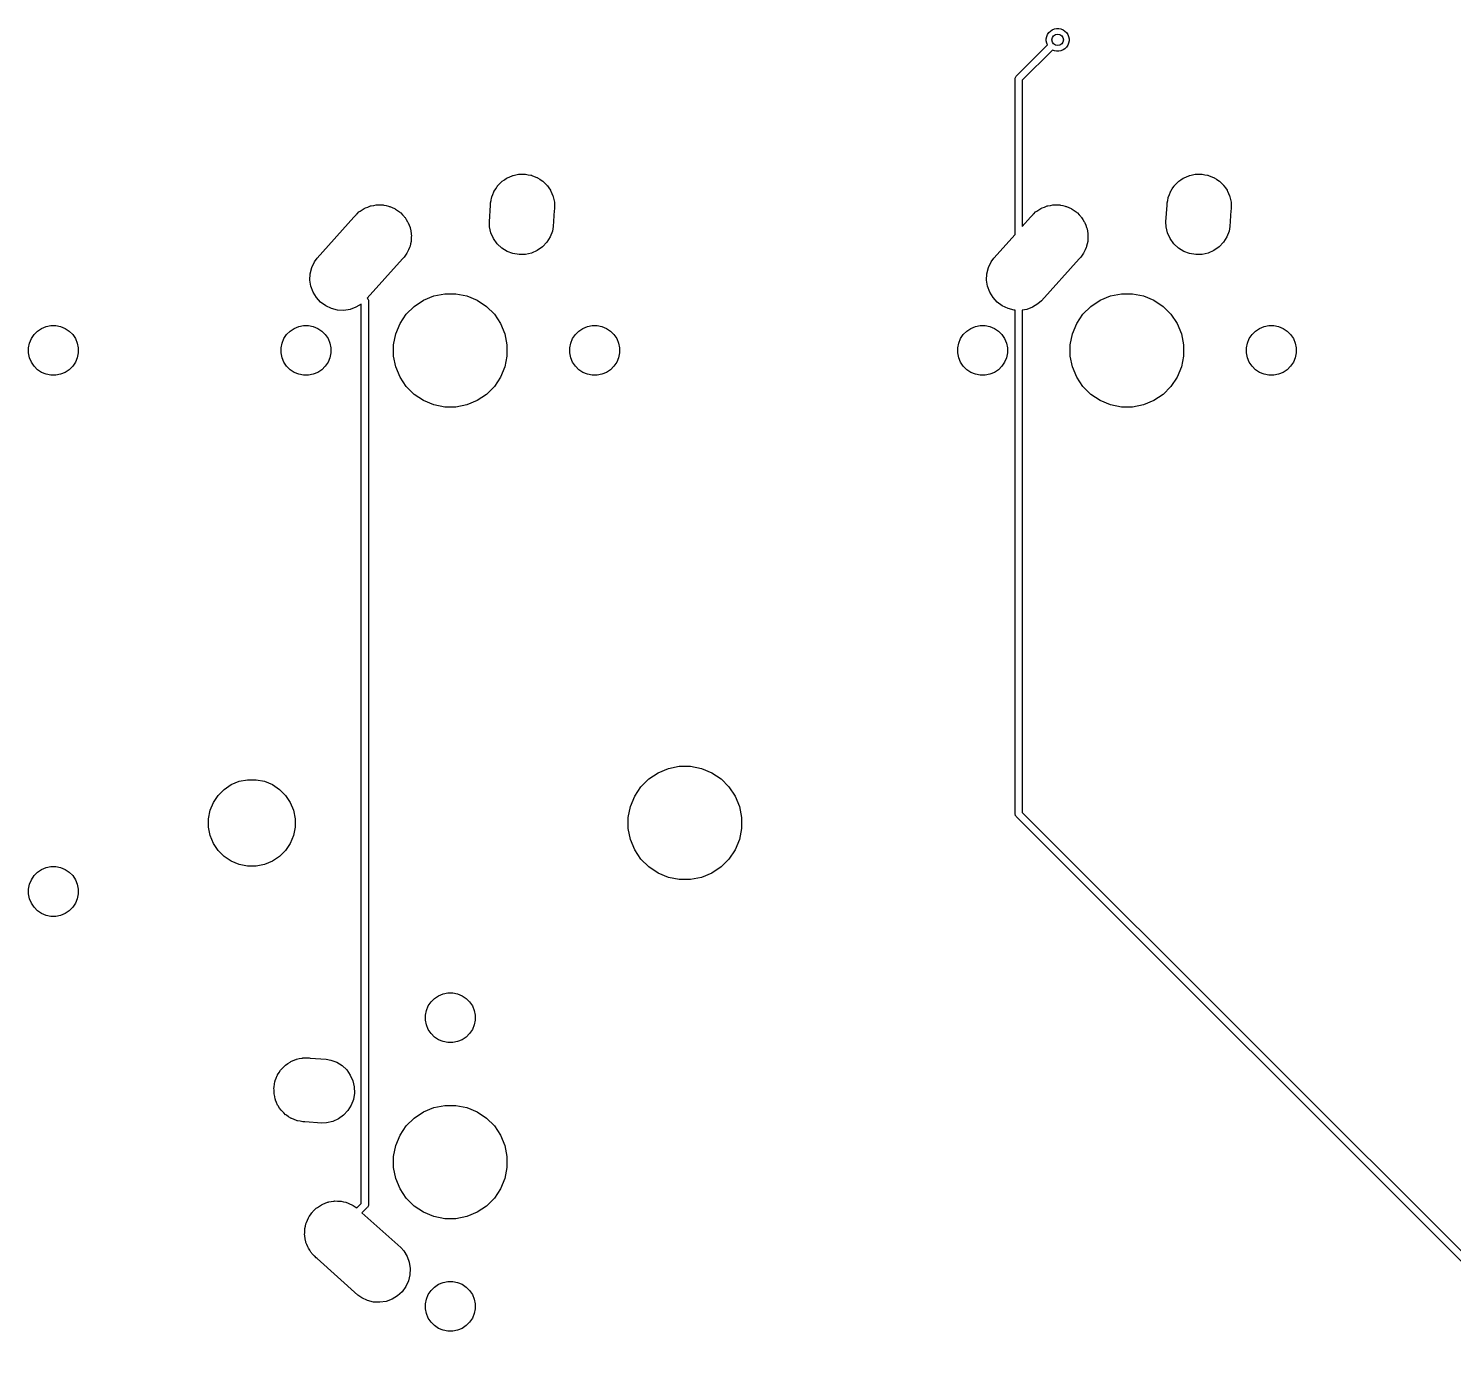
# Model space of a CAD drawing. Extents: x -662 to -203, y -195 to -58.
# Drawn here: x -614.1 to -564, y -123.6 to -76.8 of the extents above; entities that cross this region are included whole.
import ezdxf

# ---------------------------------------------------------------- set-up
doc = ezdxf.new("R2010")
doc.units = 0
doc.layers.add('BLACK', color=7, linetype='CONTINUOUS')

msp = doc.modelspace()

# ---------------------------------------------------------------- linework, layer by layer
at = {"layer": 'BLACK', "linetype": 'CONTINUOUS'}
for p, q in [((-578.301, -77.1766), (-578.285, -77.0993)), ((-578.301, -77.2554), (-578.301, -77.1766)), ((-578.285, -77.0993), (-578.255, -77.0265)), ((-578.255, -77.0265), (-578.212, -76.961)), ((-578.212, -76.961), (-578.156, -76.9053)), ((-578.156, -76.9053), (-578.09, -76.8615)), ((-578.09, -76.8615), (-578.017, -76.8314)), ((-578.017, -76.8314), (-577.94, -76.816)), ((-577.94, -76.816), (-577.861, -76.816)), ((-577.861, -76.816), (-577.784, -76.8314)), ((-577.784, -76.8314), (-577.711, -76.8615)), ((-577.711, -76.8615), (-577.646, -76.9053)), ((-577.646, -76.9053), (-577.59, -76.961)), ((-577.59, -76.961), (-577.546, -77.0265)), ((-577.546, -77.0265), (-577.516, -77.0993)), ((-577.516, -77.0993), (-577.501, -77.1766)), ((-577.501, -77.1766), (-577.501, -77.2554)), ((-579.358, -78.4934), (-578.26, -77.3951)), ((-578.08, -77.5748), (-579.145, -78.6402)), ((-578.285, -77.3327), (-578.301, -77.2554)), ((-578.26, -77.3951), (-578.285, -77.3327)), ((-578.017, -77.6006), (-578.08, -77.5748)), ((-577.94, -77.616), (-578.017, -77.6006)), ((-577.861, -77.616), (-577.94, -77.616)), ((-577.784, -77.6006), (-577.861, -77.616)), ((-577.711, -77.5705), (-577.784, -77.6006)), ((-577.646, -77.5267), (-577.711, -77.5705)), ((-577.59, -77.471), (-577.646, -77.5267)), ((-577.546, -77.4055), (-577.59, -77.471)), ((-577.516, -77.3327), (-577.546, -77.4055)), ((-577.501, -77.2554), (-577.516, -77.3327)), ((-579.4, -78.5876), (-579.398, -78.5627)), ((-579.399, -78.5938), (-579.4, -78.5876)), ((-579.399, -84.0677), (-579.399, -78.5938)), ((-579.398, -78.5627), (-579.39, -78.5388)), ((-579.39, -78.5388), (-579.379, -78.5167)), ((-579.39, -78.5388), (-579.39, -78.5388)), ((-579.379, -78.5167), (-579.363, -78.4974)), ((-579.363, -78.4974), (-579.358, -78.4934)), ((-579.145, -78.6402), (-579.145, -83.7846)), ((-597.542, -82.2869), (-597.477, -82.2183)), ((-597.477, -82.2183), (-597.464, -82.2086)), ((-597.464, -82.2086), (-597.452, -82.1969)), ((-597.452, -82.1969), (-597.374, -82.1445)), ((-597.374, -82.1445), (-597.297, -82.0898)), ((-597.297, -82.0898), (-597.282, -82.083)), ((-597.282, -82.083), (-597.268, -82.0737)), ((-597.268, -82.0737), (-597.181, -82.0376)), ((-597.181, -82.0376), (-597.095, -81.999)), ((-597.095, -81.999), (-597.078, -81.9953)), ((-597.078, -81.9953), (-597.063, -81.9889)), ((-597.063, -81.9889), (-596.971, -81.9705)), ((-596.971, -81.9705), (-596.879, -81.9494)), ((-596.879, -81.9494), (-596.862, -81.9489)), ((-596.862, -81.9489), (-596.846, -81.9457)), ((-596.846, -81.9457), (-596.751, -81.9457)), ((-596.751, -81.9457), (-596.657, -81.9429)), ((-596.657, -81.9429), (-596.641, -81.9457)), ((-596.641, -81.9457), (-596.624, -81.9457)), ((-596.624, -81.9457), (-596.532, -81.9641)), ((-596.532, -81.9641), (-596.439, -81.9798)), ((-596.439, -81.9798), (-596.423, -81.9857)), ((-596.423, -81.9857), (-596.407, -81.9889)), ((-596.407, -81.9889), (-596.32, -82.025)), ((-596.32, -82.025), (-596.231, -82.0585)), ((-596.231, -82.0585), (-596.217, -82.0674)), ((-596.217, -82.0674), (-596.202, -82.0737)), ((-596.202, -82.0737), (-596.124, -82.1261)), ((-596.124, -82.1261), (-596.044, -82.1762)), ((-596.044, -82.1762), (-596.032, -82.1876)), ((-596.032, -82.1876), (-596.018, -82.1969)), ((-596.018, -82.1969), (-595.951, -82.2635)), ((-573.73, -82.2869), (-573.665, -82.2183)), ((-573.665, -82.2183), (-573.651, -82.2086)), ((-573.651, -82.2086), (-573.64, -82.1969)), ((-573.64, -82.1969), (-573.561, -82.1445)), ((-573.561, -82.1445), (-573.484, -82.0898)), ((-573.484, -82.0898), (-573.469, -82.083)), ((-573.469, -82.083), (-573.455, -82.0737)), ((-573.455, -82.0737), (-573.368, -82.0376)), ((-573.368, -82.0376), (-573.282, -81.999)), ((-573.282, -81.999), (-573.266, -81.9953)), ((-573.266, -81.9953), (-573.251, -81.9889)), ((-573.251, -81.9889), (-573.158, -81.9705)), ((-573.158, -81.9705), (-573.066, -81.9494)), ((-573.066, -81.9494), (-573.05, -81.9489)), ((-573.05, -81.9489), (-573.033, -81.9457)), ((-573.033, -81.9457), (-572.939, -81.9457)), ((-572.939, -81.9457), (-572.845, -81.9429)), ((-572.845, -81.9429), (-572.828, -81.9457)), ((-572.828, -81.9457), (-572.812, -81.9457)), ((-572.812, -81.9457), (-572.719, -81.9641)), ((-572.719, -81.9641), (-572.626, -81.9798)), ((-572.626, -81.9798), (-572.611, -81.9857)), ((-572.611, -81.9857), (-572.594, -81.9889)), ((-572.594, -81.9889), (-572.507, -82.025)), ((-572.507, -82.025), (-572.419, -82.0585)), ((-572.419, -82.0585), (-572.405, -82.0674)), ((-572.405, -82.0674), (-572.39, -82.0737)), ((-572.39, -82.0737), (-572.311, -82.1261)), ((-572.311, -82.1261), (-572.231, -82.1762)), ((-572.231, -82.1762), (-572.219, -82.1876)), ((-572.219, -82.1876), (-572.205, -82.1969)), ((-572.205, -82.1969), (-572.139, -82.2635)), ((-597.82, -82.7589), (-597.817, -82.7425)), ((-597.817, -82.7425), (-597.781, -82.6554)), ((-597.781, -82.6554), (-597.747, -82.5673)), ((-597.747, -82.5673), (-597.738, -82.5532)), ((-597.738, -82.5532), (-597.732, -82.5378)), ((-597.732, -82.5378), (-597.679, -82.4594)), ((-597.679, -82.4594), (-597.629, -82.3795)), ((-597.629, -82.3795), (-597.618, -82.3674)), ((-597.618, -82.3674), (-597.609, -82.3536)), ((-597.609, -82.3536), (-597.542, -82.2869)), ((-595.951, -82.2635), (-595.882, -82.3282)), ((-595.882, -82.3282), (-595.873, -82.3418)), ((-595.873, -82.3418), (-595.861, -82.3536)), ((-595.861, -82.3536), (-595.809, -82.432)), ((-595.809, -82.432), (-595.754, -82.5088)), ((-595.754, -82.5088), (-595.747, -82.524)), ((-595.747, -82.524), (-595.738, -82.5378)), ((-595.738, -82.5378), (-595.702, -82.625)), ((-595.702, -82.625), (-595.663, -82.711)), ((-595.663, -82.711), (-595.659, -82.7272)), ((-595.659, -82.7272), (-595.653, -82.7425)), ((-595.653, -82.7425), (-595.635, -82.8351)), ((-574.007, -82.7589), (-574.004, -82.7425)), ((-574.004, -82.7425), (-573.968, -82.6554)), ((-573.968, -82.6554), (-573.935, -82.5673)), ((-573.935, -82.5673), (-573.926, -82.5532)), ((-573.926, -82.5532), (-573.919, -82.5378)), ((-573.919, -82.5378), (-573.867, -82.4594)), ((-573.867, -82.4594), (-573.817, -82.3795)), ((-573.817, -82.3795), (-573.805, -82.3674)), ((-573.805, -82.3674), (-573.796, -82.3536)), ((-573.796, -82.3536), (-573.73, -82.2869)), ((-572.139, -82.2635), (-572.07, -82.3282)), ((-572.07, -82.3282), (-572.06, -82.3418)), ((-572.06, -82.3418), (-572.049, -82.3536)), ((-572.049, -82.3536), (-571.996, -82.432)), ((-571.996, -82.432), (-571.941, -82.5088)), ((-571.941, -82.5088), (-571.935, -82.524)), ((-571.935, -82.524), (-571.925, -82.5378)), ((-571.925, -82.5378), (-571.889, -82.625)), ((-571.889, -82.625), (-571.851, -82.711)), ((-571.851, -82.711), (-571.847, -82.7272)), ((-571.847, -82.7272), (-571.841, -82.7425)), ((-571.841, -82.7425), (-571.822, -82.8351)), ((-602.471, -83.263), (-602.453, -83.2461)), ((-602.453, -83.2461), (-602.379, -83.2015)), ((-602.379, -83.2015), (-602.308, -83.1537)), ((-602.308, -83.1537), (-602.285, -83.1442)), ((-602.285, -83.1442), (-602.263, -83.1312)), ((-602.263, -83.1312), (-602.183, -83.1019)), ((-602.183, -83.1019), (-602.103, -83.0689)), ((-602.103, -83.0689), (-602.079, -83.0641)), ((-602.079, -83.0641), (-602.055, -83.0555)), ((-602.055, -83.0555), (-601.97, -83.0425)), ((-601.97, -83.0425), (-601.886, -83.0257)), ((-601.886, -83.0257), (-601.861, -83.0257)), ((-601.861, -83.0257), (-601.836, -83.0219)), ((-601.836, -83.0219), (-601.75, -83.0257)), ((-601.75, -83.0257), (-601.664, -83.0257)), ((-601.664, -83.0257), (-601.64, -83.0306)), ((-601.64, -83.0306), (-601.615, -83.0317)), ((-601.615, -83.0317), (-601.531, -83.0522)), ((-601.531, -83.0522), (-601.447, -83.0689)), ((-601.447, -83.0689), (-601.424, -83.0785)), ((-601.424, -83.0785), (-601.399, -83.0844)), ((-601.399, -83.0844), (-601.321, -83.1208)), ((-601.321, -83.1208), (-601.242, -83.1537)), ((-601.242, -83.1537), (-601.221, -83.1676)), ((-601.221, -83.1676), (-601.199, -83.1782)), ((-601.199, -83.1782), (-601.129, -83.2291)), ((-601.129, -83.2291), (-601.058, -83.2769)), ((-597.901, -83.6284), (-597.86, -83.032)), ((-597.86, -82.9599), (-597.841, -82.8674)), ((-597.86, -83.032), (-597.86, -82.9599)), ((-597.841, -82.8674), (-597.826, -82.7744)), ((-597.826, -82.7744), (-597.82, -82.7589)), ((-595.618, -83.2197), (-595.656, -83.7832)), ((-595.635, -82.8351), (-595.614, -82.927)), ((-595.61, -83.1815), (-595.618, -83.2197)), ((-595.614, -82.927), (-595.613, -82.9436)), ((-595.613, -82.9436), (-595.61, -82.9599)), ((-595.61, -82.9599), (-595.61, -83.0542)), ((-595.61, -83.0542), (-595.609, -83.093)), ((-595.609, -83.093), (-595.61, -83.1094)), ((-595.61, -83.1094), (-595.61, -83.1815)), ((-578.659, -83.263), (-578.64, -83.2461)), ((-578.64, -83.2461), (-578.567, -83.2015)), ((-578.567, -83.2015), (-578.495, -83.1537)), ((-578.495, -83.1537), (-578.472, -83.1442)), ((-578.472, -83.1442), (-578.451, -83.1312)), ((-578.451, -83.1312), (-578.37, -83.1019)), ((-578.37, -83.1019), (-578.291, -83.0689)), ((-578.291, -83.0689), (-578.266, -83.0641)), ((-578.266, -83.0641), (-578.243, -83.0555)), ((-578.243, -83.0555), (-578.158, -83.0425)), ((-578.158, -83.0425), (-578.073, -83.0257)), ((-578.073, -83.0257), (-578.048, -83.0257)), ((-578.048, -83.0257), (-578.024, -83.0219)), ((-578.024, -83.0219), (-577.938, -83.0257)), ((-577.938, -83.0257), (-577.852, -83.0257)), ((-577.852, -83.0257), (-577.827, -83.0306)), ((-577.827, -83.0306), (-577.802, -83.0317)), ((-577.802, -83.0317), (-577.719, -83.0522)), ((-577.719, -83.0522), (-577.634, -83.0689)), ((-577.634, -83.0689), (-577.611, -83.0785)), ((-577.611, -83.0785), (-577.587, -83.0844)), ((-577.587, -83.0844), (-577.509, -83.1208)), ((-577.509, -83.1208), (-577.43, -83.1537)), ((-577.43, -83.1537), (-577.409, -83.1676)), ((-577.409, -83.1676), (-577.386, -83.1782)), ((-577.386, -83.1782), (-577.317, -83.2291)), ((-577.317, -83.2291), (-577.245, -83.2769)), ((-574.089, -83.6284), (-574.047, -83.032)), ((-574.047, -82.9599), (-574.029, -82.8674)), ((-574.047, -83.032), (-574.047, -82.9599)), ((-574.029, -82.8674), (-574.013, -82.7744)), ((-574.013, -82.7744), (-574.007, -82.7589)), ((-571.805, -83.2197), (-571.844, -83.7832)), ((-571.822, -82.8351), (-571.801, -82.927)), ((-571.797, -83.1815), (-571.805, -83.2197)), ((-571.801, -82.927), (-571.801, -82.9436)), ((-571.801, -82.9436), (-571.797, -82.9599)), ((-571.797, -82.9599), (-571.797, -83.0542)), ((-571.797, -83.0542), (-571.796, -83.093)), ((-571.796, -83.093), (-571.797, -83.1094)), ((-571.797, -83.1094), (-571.797, -83.1815)), ((-603.959, -84.9005), (-602.666, -83.459)), ((-602.666, -83.459), (-602.649, -83.4336)), ((-602.649, -83.4336), (-602.592, -83.3767)), ((-602.592, -83.3767), (-602.575, -83.3582)), ((-602.575, -83.3582), (-602.553, -83.3377)), ((-602.553, -83.3377), (-602.492, -83.2769)), ((-602.492, -83.2769), (-602.471, -83.263)), ((-601.058, -83.2769), (-601.04, -83.2945)), ((-601.04, -83.2945), (-601.02, -83.3093)), ((-601.02, -83.3093), (-600.962, -83.3728)), ((-600.962, -83.3728), (-600.901, -83.4336)), ((-600.901, -83.4336), (-600.887, -83.4543)), ((-600.887, -83.4543), (-600.87, -83.4728)), ((-600.87, -83.4728), (-600.826, -83.5463)), ((-600.826, -83.5463), (-600.778, -83.6178)), ((-600.778, -83.6178), (-600.768, -83.6409)), ((-600.768, -83.6409), (-600.755, -83.6623)), ((-600.755, -83.6623), (-600.726, -83.7431)), ((-600.726, -83.7431), (-600.693, -83.8225)), ((-597.896, -83.7944), (-597.901, -83.6284)), ((-579.145, -83.7846), (-578.853, -83.459)), ((-578.853, -83.459), (-578.836, -83.4336)), ((-578.836, -83.4336), (-578.779, -83.3767)), ((-578.779, -83.3767), (-578.763, -83.3582)), ((-578.763, -83.3582), (-578.74, -83.3377)), ((-578.74, -83.3377), (-578.68, -83.2769)), ((-578.68, -83.2769), (-578.659, -83.263)), ((-577.245, -83.2769), (-577.228, -83.2945)), ((-577.228, -83.2945), (-577.207, -83.3093)), ((-577.207, -83.3093), (-577.149, -83.3728)), ((-577.149, -83.3728), (-577.089, -83.4336)), ((-577.089, -83.4336), (-577.075, -83.4543)), ((-577.075, -83.4543), (-577.058, -83.4728)), ((-577.058, -83.4728), (-577.013, -83.5463)), ((-577.013, -83.5463), (-576.965, -83.6178)), ((-576.965, -83.6178), (-576.956, -83.6409)), ((-576.956, -83.6409), (-576.943, -83.6623)), ((-576.943, -83.6623), (-576.914, -83.7431)), ((-576.914, -83.7431), (-576.881, -83.8225)), ((-574.084, -83.7944), (-574.089, -83.6284)), ((-600.693, -83.8225), (-600.688, -83.847)), ((-600.688, -83.847), (-600.68, -83.8705)), ((-600.68, -83.8705), (-600.667, -83.9556)), ((-600.667, -83.9556), (-600.65, -84.0399)), ((-600.65, -84.0399), (-600.65, -84.0649)), ((-600.65, -84.0649), (-600.646, -84.0896)), ((-600.646, -84.0896), (-600.65, -84.1755)), ((-600.65, -84.1755), (-600.65, -84.2615)), ((-597.847, -84.0104), (-597.896, -83.7944)), ((-597.756, -84.2126), (-597.847, -84.0104)), ((-597.627, -84.3932), (-597.756, -84.2126)), ((-595.763, -84.1541), (-595.88, -84.3419)), ((-595.684, -83.947), (-595.763, -84.1541)), ((-595.656, -83.7832), (-595.684, -83.947)), ((-580.147, -84.9005), (-579.399, -84.0677)), ((-576.881, -83.8225), (-576.876, -83.847)), ((-576.876, -83.847), (-576.867, -83.8705)), ((-576.867, -83.8705), (-576.854, -83.9556)), ((-576.854, -83.9556), (-576.837, -84.0399)), ((-576.837, -84.0399), (-576.837, -84.0649)), ((-576.837, -84.0649), (-576.834, -84.0896)), ((-576.834, -84.0896), (-576.837, -84.1755)), ((-576.837, -84.1755), (-576.837, -84.2615)), ((-574.034, -84.0104), (-574.084, -83.7944)), ((-573.943, -84.2126), (-574.034, -84.0104)), ((-573.815, -84.3932), (-573.943, -84.2126)), ((-571.95, -84.1541), (-572.068, -84.3419)), ((-571.871, -83.947), (-571.95, -84.1541)), ((-571.844, -83.7832), (-571.871, -83.947)), ((-600.802, -84.727), (-600.853, -84.7964)), ((-600.792, -84.7043), (-600.802, -84.727)), ((-600.778, -84.6836), (-600.792, -84.7043)), ((-600.745, -84.6042), (-600.778, -84.6836)), ((-600.709, -84.5262), (-600.745, -84.6042)), ((-600.703, -84.5019), (-600.709, -84.5262)), ((-600.693, -84.4788), (-600.703, -84.5019)), ((-600.676, -84.3945), (-600.693, -84.4788)), ((-600.656, -84.311), (-600.676, -84.3945)), ((-600.655, -84.286), (-600.656, -84.311)), ((-600.65, -84.2615), (-600.655, -84.286)), ((-597.466, -84.5452), (-597.627, -84.3932)), ((-597.278, -84.6629), (-597.466, -84.5452)), ((-597.071, -84.7416), (-597.278, -84.6629)), ((-596.853, -84.7785), (-597.071, -84.7416)), ((-596.415, -84.7224), (-596.631, -84.772)), ((-596.213, -84.6316), (-596.415, -84.7224)), ((-596.032, -84.5031), (-596.213, -84.6316)), ((-595.88, -84.3419), (-596.032, -84.5031)), ((-576.99, -84.727), (-577.041, -84.7964)), ((-576.979, -84.7043), (-576.99, -84.727)), ((-576.965, -84.6836), (-576.979, -84.7043)), ((-576.933, -84.6042), (-576.965, -84.6836)), ((-576.896, -84.5262), (-576.933, -84.6042)), ((-576.89, -84.5019), (-576.896, -84.5262)), ((-576.881, -84.4788), (-576.89, -84.5019)), ((-576.864, -84.3945), (-576.881, -84.4788)), ((-576.843, -84.311), (-576.864, -84.3945)), ((-576.842, -84.286), (-576.843, -84.311)), ((-576.837, -84.2615), (-576.842, -84.286)), ((-573.654, -84.5452), (-573.815, -84.3932)), ((-573.466, -84.6629), (-573.654, -84.5452)), ((-573.259, -84.7416), (-573.466, -84.6629)), ((-573.04, -84.7785), (-573.259, -84.7416)), ((-572.603, -84.7224), (-572.819, -84.772)), ((-572.401, -84.6316), (-572.603, -84.7224)), ((-572.22, -84.5031), (-572.401, -84.6316)), ((-572.068, -84.3419), (-572.22, -84.5031)), ((-604.204, -85.4504), (-604.151, -85.2352)), ((-604.151, -85.2352), (-604.057, -85.0344)), ((-604.057, -85.0344), (-603.959, -84.9005)), ((-600.958, -84.9246), (-602.203, -86.3127)), ((-600.901, -84.8678), (-600.958, -84.9246)), ((-600.853, -84.7964), (-600.901, -84.8678)), ((-596.631, -84.772), (-596.853, -84.7785)), ((-580.391, -85.4504), (-580.339, -85.2352)), ((-580.339, -85.2352), (-580.245, -85.0344)), ((-580.245, -85.0344), (-580.147, -84.9005)), ((-577.145, -84.9246), (-578.472, -86.4032)), ((-577.089, -84.8678), (-577.145, -84.9246)), ((-577.041, -84.7964), (-577.089, -84.8678)), ((-572.819, -84.772), (-573.04, -84.7785)), ((-604.214, -85.6718), (-604.204, -85.4504)), ((-604.18, -85.8909), (-604.214, -85.6718)), ((-580.401, -85.6718), (-580.391, -85.4504)), ((-580.368, -85.8909), (-580.401, -85.6718)), ((-604.104, -86.0991), (-604.18, -85.8909)), ((-603.989, -86.2886), (-604.104, -86.0991)), ((-600.219, -86.3837), (-599.856, -86.2334)), ((-599.856, -86.2334), (-599.471, -86.1568)), ((-599.471, -86.1568), (-599.079, -86.1568)), ((-599.079, -86.1568), (-598.693, -86.2334)), ((-598.693, -86.2334), (-598.33, -86.3837)), ((-580.292, -86.0991), (-580.368, -85.8909)), ((-580.177, -86.2886), (-580.292, -86.0991)), ((-576.407, -86.3837), (-576.044, -86.2334)), ((-576.044, -86.2334), (-575.659, -86.1568)), ((-575.659, -86.1568), (-575.266, -86.1568)), ((-575.266, -86.1568), (-574.881, -86.2334)), ((-574.881, -86.2334), (-574.518, -86.3837)), ((-603.84, -86.4521), (-603.989, -86.2886)), ((-603.661, -86.5832), (-603.84, -86.4521)), ((-603.46, -86.677), (-603.661, -86.5832)), ((-603.245, -86.7297), (-603.46, -86.677)), ((-603.024, -86.7395), (-603.245, -86.7297)), ((-602.805, -86.7059), (-603.024, -86.7395)), ((-602.596, -86.6302), (-602.805, -86.7059)), ((-602.412, -86.5183), (-602.596, -86.6302)), ((-602.412, -118.183), (-602.412, -86.5183)), ((-602.203, -86.3127), (-602.2, -86.3164)), ((-602.2, -86.3164), (-602.195, -86.3204)), ((-602.195, -86.3204), (-602.185, -86.3321)), ((-602.185, -86.3321), (-602.179, -86.3397)), ((-602.179, -86.3397), (-602.167, -86.3618)), ((-602.167, -86.3618), (-602.16, -86.3858)), ((-602.16, -86.3858), (-602.157, -86.4106)), ((-602.157, -86.4106), (-602.158, -86.4169)), ((-602.158, -86.4169), (-602.158, -118.23)), ((-600.824, -86.8797), (-600.546, -86.6019)), ((-600.546, -86.6019), (-600.219, -86.3837)), ((-598.33, -86.3837), (-598.004, -86.6019)), ((-598.004, -86.6019), (-597.726, -86.8797)), ((-580.027, -86.4521), (-580.177, -86.2886)), ((-579.849, -86.5832), (-580.027, -86.4521)), ((-579.648, -86.677), (-579.849, -86.5832)), ((-579.433, -86.7297), (-579.648, -86.677)), ((-579.399, -86.7312), (-579.433, -86.7297)), ((-579.399, -104.464), (-579.399, -86.7312)), ((-578.992, -86.7059), (-579.145, -86.7294)), ((-579.145, -86.7294), (-579.145, -104.418)), ((-578.784, -86.6302), (-578.992, -86.7059)), ((-578.594, -86.5153), (-578.784, -86.6302)), ((-578.472, -86.4032), (-578.594, -86.5153)), ((-577.011, -86.8797), (-576.733, -86.6019)), ((-576.733, -86.6019), (-576.407, -86.3837)), ((-574.518, -86.3837), (-574.191, -86.6019)), ((-574.191, -86.6019), (-573.914, -86.8797)), ((-601.192, -87.5691), (-601.042, -87.2062)), ((-601.042, -87.2062), (-600.824, -86.8797)), ((-597.726, -86.8797), (-597.508, -87.2062)), ((-597.508, -87.2062), (-597.358, -87.5691)), ((-577.38, -87.5691), (-577.229, -87.2062)), ((-577.229, -87.2062), (-577.011, -86.8797)), ((-573.914, -86.8797), (-573.695, -87.2062)), ((-573.695, -87.2062), (-573.545, -87.5691)), ((-614.086, -87.8955), (-614.02, -87.7362)), ((-614.02, -87.7362), (-613.925, -87.5929)), ((-613.925, -87.5929), (-613.803, -87.471)), ((-613.803, -87.471), (-613.659, -87.3753)), ((-613.659, -87.3753), (-613.5, -87.3093)), ((-613.5, -87.3093), (-613.331, -87.2757)), ((-613.331, -87.2757), (-613.159, -87.2757)), ((-613.159, -87.2757), (-612.99, -87.3093)), ((-612.99, -87.3093), (-612.83, -87.3753)), ((-612.83, -87.3753), (-612.687, -87.471)), ((-612.687, -87.471), (-612.565, -87.5929)), ((-612.565, -87.5929), (-612.469, -87.7362)), ((-612.469, -87.7362), (-612.404, -87.8955)), ((-605.196, -87.8955), (-605.13, -87.7362)), ((-605.13, -87.7362), (-605.035, -87.5929)), ((-605.035, -87.5929), (-604.913, -87.471)), ((-604.913, -87.471), (-604.769, -87.3753)), ((-604.769, -87.3753), (-604.61, -87.3093)), ((-604.61, -87.3093), (-604.441, -87.2757)), ((-604.441, -87.2757), (-604.269, -87.2757)), ((-604.269, -87.2757), (-604.1, -87.3093)), ((-604.1, -87.3093), (-603.94, -87.3753)), ((-603.94, -87.3753), (-603.797, -87.471)), ((-603.797, -87.471), (-603.675, -87.5929)), ((-603.675, -87.5929), (-603.579, -87.7362)), ((-603.579, -87.7362), (-603.514, -87.8955)), ((-601.269, -87.9543), (-601.192, -87.5691)), ((-597.358, -87.5691), (-597.281, -87.9543)), ((-595.036, -87.8955), (-594.97, -87.7362)), ((-594.97, -87.7362), (-594.875, -87.5929)), ((-594.875, -87.5929), (-594.753, -87.471)), ((-594.753, -87.471), (-594.609, -87.3753)), ((-594.609, -87.3753), (-594.45, -87.3093)), ((-594.45, -87.3093), (-594.281, -87.2757)), ((-594.281, -87.2757), (-594.109, -87.2757)), ((-594.109, -87.2757), (-593.94, -87.3093)), ((-593.94, -87.3093), (-593.78, -87.3753)), ((-593.78, -87.3753), (-593.637, -87.471)), ((-593.637, -87.471), (-593.515, -87.5929)), ((-593.515, -87.5929), (-593.419, -87.7362)), ((-593.419, -87.7362), (-593.354, -87.8955)), ((-581.384, -87.8955), (-581.318, -87.7362)), ((-581.318, -87.7362), (-581.222, -87.5929)), ((-581.222, -87.5929), (-581.1, -87.471)), ((-581.1, -87.471), (-580.957, -87.3753)), ((-580.957, -87.3753), (-580.798, -87.3093)), ((-580.798, -87.3093), (-580.629, -87.2757)), ((-580.629, -87.2757), (-580.456, -87.2757)), ((-580.456, -87.2757), (-580.287, -87.3093)), ((-580.287, -87.3093), (-580.128, -87.3753)), ((-580.128, -87.3753), (-579.985, -87.471)), ((-579.985, -87.471), (-579.863, -87.5929)), ((-579.863, -87.5929), (-579.767, -87.7362)), ((-579.767, -87.7362), (-579.701, -87.8955)), ((-577.456, -87.9543), (-577.38, -87.5691)), ((-573.545, -87.5691), (-573.468, -87.9543)), ((-571.224, -87.8955), (-571.158, -87.7362)), ((-571.158, -87.7362), (-571.062, -87.5929)), ((-571.062, -87.5929), (-570.94, -87.471)), ((-570.94, -87.471), (-570.797, -87.3753)), ((-570.797, -87.3753), (-570.638, -87.3093)), ((-570.638, -87.3093), (-570.469, -87.2757)), ((-570.469, -87.2757), (-570.296, -87.2757)), ((-570.296, -87.2757), (-570.127, -87.3093)), ((-570.127, -87.3093), (-569.968, -87.3753)), ((-569.968, -87.3753), (-569.825, -87.471)), ((-569.825, -87.471), (-569.703, -87.5929)), ((-569.703, -87.5929), (-569.607, -87.7362)), ((-569.607, -87.7362), (-569.541, -87.8955)), ((-614.12, -88.0645), (-614.086, -87.8955)), ((-614.12, -88.2369), (-614.12, -88.0645)), ((-614.086, -88.4059), (-614.12, -88.2369)), ((-612.404, -87.8955), (-612.37, -88.0645)), ((-612.37, -88.2369), (-612.404, -88.4059)), ((-612.37, -88.0645), (-612.37, -88.2369)), ((-605.23, -88.0645), (-605.196, -87.8955)), ((-605.23, -88.2369), (-605.23, -88.0645)), ((-605.196, -88.4059), (-605.23, -88.2369)), ((-603.514, -87.8955), (-603.48, -88.0645)), ((-603.48, -88.2369), (-603.514, -88.4059)), ((-603.48, -88.0645), (-603.48, -88.2369)), ((-601.269, -88.3471), (-601.269, -87.9543)), ((-597.281, -87.9543), (-597.281, -88.3471)), ((-595.07, -88.0645), (-595.036, -87.8955)), ((-595.07, -88.2369), (-595.07, -88.0645)), ((-595.036, -88.4059), (-595.07, -88.2369)), ((-593.354, -87.8955), (-593.32, -88.0645)), ((-593.32, -88.2369), (-593.354, -88.4059)), ((-593.32, -88.0645), (-593.32, -88.2369)), ((-581.417, -88.0645), (-581.384, -87.8955)), ((-581.417, -88.2369), (-581.417, -88.0645)), ((-581.384, -88.4059), (-581.417, -88.2369)), ((-579.701, -87.8955), (-579.667, -88.0645)), ((-579.667, -88.2369), (-579.701, -88.4059)), ((-579.667, -88.0645), (-579.667, -88.2369)), ((-577.456, -88.3471), (-577.456, -87.9543)), ((-573.468, -87.9543), (-573.468, -88.3471)), ((-571.257, -88.0645), (-571.224, -87.8955)), ((-571.257, -88.2369), (-571.257, -88.0645)), ((-571.224, -88.4059), (-571.257, -88.2369)), ((-569.541, -87.8955), (-569.507, -88.0645)), ((-569.507, -88.2369), (-569.541, -88.4059)), ((-569.507, -88.0645), (-569.507, -88.2369)), ((-614.02, -88.5652), (-614.086, -88.4059)), ((-613.925, -88.7085), (-614.02, -88.5652)), ((-613.803, -88.8304), (-613.925, -88.7085)), ((-612.565, -88.7085), (-612.687, -88.8304)), ((-612.469, -88.5652), (-612.565, -88.7085)), ((-612.404, -88.4059), (-612.469, -88.5652)), ((-605.13, -88.5652), (-605.196, -88.4059)), ((-605.035, -88.7085), (-605.13, -88.5652)), ((-604.913, -88.8304), (-605.035, -88.7085)), ((-603.675, -88.7085), (-603.797, -88.8304)), ((-603.579, -88.5652), (-603.675, -88.7085)), ((-603.514, -88.4059), (-603.579, -88.5652)), ((-601.192, -88.7323), (-601.269, -88.3471)), ((-601.042, -89.0952), (-601.192, -88.7323)), ((-597.358, -88.7323), (-597.508, -89.0952)), ((-597.281, -88.3471), (-597.358, -88.7323)), ((-594.97, -88.5652), (-595.036, -88.4059)), ((-594.875, -88.7085), (-594.97, -88.5652)), ((-594.753, -88.8304), (-594.875, -88.7085)), ((-593.515, -88.7085), (-593.637, -88.8304)), ((-593.419, -88.5652), (-593.515, -88.7085)), ((-593.354, -88.4059), (-593.419, -88.5652)), ((-581.318, -88.5652), (-581.384, -88.4059)), ((-581.222, -88.7085), (-581.318, -88.5652)), ((-581.1, -88.8304), (-581.222, -88.7085)), ((-579.863, -88.7085), (-579.985, -88.8304)), ((-579.767, -88.5652), (-579.863, -88.7085)), ((-579.701, -88.4059), (-579.767, -88.5652)), ((-577.38, -88.7323), (-577.456, -88.3471)), ((-577.229, -89.0952), (-577.38, -88.7323)), ((-573.545, -88.7323), (-573.695, -89.0952)), ((-573.468, -88.3471), (-573.545, -88.7323)), ((-571.158, -88.5652), (-571.224, -88.4059)), ((-571.062, -88.7085), (-571.158, -88.5652)), ((-570.94, -88.8304), (-571.062, -88.7085)), ((-569.703, -88.7085), (-569.825, -88.8304)), ((-569.607, -88.5652), (-569.703, -88.7085)), ((-569.541, -88.4059), (-569.607, -88.5652)), ((-613.659, -88.9261), (-613.803, -88.8304)), ((-613.5, -88.9921), (-613.659, -88.9261)), ((-613.331, -89.0257), (-613.5, -88.9921)), ((-613.159, -89.0257), (-613.331, -89.0257)), ((-612.99, -88.9921), (-613.159, -89.0257)), ((-612.83, -88.9261), (-612.99, -88.9921)), ((-612.687, -88.8304), (-612.83, -88.9261)), ((-604.769, -88.9261), (-604.913, -88.8304)), ((-604.61, -88.9921), (-604.769, -88.9261)), ((-604.441, -89.0257), (-604.61, -88.9921)), ((-604.269, -89.0257), (-604.441, -89.0257)), ((-604.1, -88.9921), (-604.269, -89.0257)), ((-603.94, -88.9261), (-604.1, -88.9921)), ((-603.797, -88.8304), (-603.94, -88.9261)), ((-600.824, -89.4217), (-601.042, -89.0952)), ((-597.508, -89.0952), (-597.726, -89.4217)), ((-594.609, -88.9261), (-594.753, -88.8304)), ((-594.45, -88.9921), (-594.609, -88.9261)), ((-594.281, -89.0257), (-594.45, -88.9921)), ((-594.109, -89.0257), (-594.281, -89.0257)), ((-593.94, -88.9921), (-594.109, -89.0257)), ((-593.78, -88.9261), (-593.94, -88.9921)), ((-593.637, -88.8304), (-593.78, -88.9261)), ((-580.957, -88.9261), (-581.1, -88.8304)), ((-580.798, -88.9921), (-580.957, -88.9261)), ((-580.629, -89.0257), (-580.798, -88.9921)), ((-580.456, -89.0257), (-580.629, -89.0257)), ((-580.287, -88.9921), (-580.456, -89.0257)), ((-580.128, -88.9261), (-580.287, -88.9921)), ((-579.985, -88.8304), (-580.128, -88.9261)), ((-577.011, -89.4217), (-577.229, -89.0952)), ((-573.695, -89.0952), (-573.914, -89.4217)), ((-570.797, -88.9261), (-570.94, -88.8304)), ((-570.638, -88.9921), (-570.797, -88.9261)), ((-570.469, -89.0257), (-570.638, -88.9921)), ((-570.296, -89.0257), (-570.469, -89.0257)), ((-570.127, -88.9921), (-570.296, -89.0257)), ((-569.968, -88.9261), (-570.127, -88.9921)), ((-569.825, -88.8304), (-569.968, -88.9261)), ((-600.546, -89.6995), (-600.824, -89.4217)), ((-600.219, -89.9177), (-600.546, -89.6995)), ((-598.004, -89.6995), (-598.33, -89.9177)), ((-597.726, -89.4217), (-598.004, -89.6995)), ((-576.733, -89.6995), (-577.011, -89.4217)), ((-576.407, -89.9177), (-576.733, -89.6995)), ((-574.191, -89.6995), (-574.518, -89.9177)), ((-573.914, -89.4217), (-574.191, -89.6995)), ((-599.856, -90.068), (-600.219, -89.9177)), ((-599.471, -90.1446), (-599.856, -90.068)), ((-599.079, -90.1446), (-599.471, -90.1446)), ((-598.693, -90.068), (-599.079, -90.1446)), ((-598.33, -89.9177), (-598.693, -90.068)), ((-576.044, -90.068), (-576.407, -89.9177)), ((-575.659, -90.1446), (-576.044, -90.068)), ((-575.266, -90.1446), (-575.659, -90.1446)), ((-574.881, -90.068), (-575.266, -90.1446)), ((-574.518, -89.9177), (-574.881, -90.068)), ((-591.601, -102.87), (-591.216, -102.794)), ((-591.216, -102.794), (-590.824, -102.794)), ((-590.824, -102.794), (-590.438, -102.87)), ((-606.704, -103.322), (-606.41, -103.264)), ((-606.41, -103.264), (-606.11, -103.264)), ((-606.11, -103.264), (-605.815, -103.322)), ((-592.569, -103.517), (-592.291, -103.239)), ((-592.291, -103.239), (-591.964, -103.021)), ((-591.964, -103.021), (-591.601, -102.87)), ((-590.438, -102.87), (-590.075, -103.021)), ((-590.075, -103.021), (-589.749, -103.239)), ((-589.749, -103.239), (-589.471, -103.517)), ((-607.444, -103.816), (-607.231, -103.604)), ((-607.231, -103.604), (-606.982, -103.437)), ((-606.982, -103.437), (-606.704, -103.322)), ((-605.815, -103.322), (-605.538, -103.437)), ((-605.538, -103.437), (-605.288, -103.604)), ((-605.288, -103.604), (-605.076, -103.816)), ((-592.787, -103.843), (-592.569, -103.517)), ((-589.471, -103.517), (-589.253, -103.843)), ((-607.725, -104.343), (-607.61, -104.066)), ((-607.61, -104.066), (-607.444, -103.816)), ((-605.076, -103.816), (-604.909, -104.066)), ((-604.909, -104.066), (-604.794, -104.343)), ((-593.014, -104.591), (-592.937, -104.206)), ((-592.937, -104.206), (-592.787, -103.843)), ((-589.253, -103.843), (-589.103, -104.206)), ((-589.103, -104.206), (-589.026, -104.591)), ((-607.784, -104.638), (-607.725, -104.343)), ((-607.784, -104.938), (-607.784, -104.638)), ((-604.794, -104.343), (-604.736, -104.638)), ((-604.736, -104.638), (-604.736, -104.938)), ((-593.014, -104.984), (-593.014, -104.591)), ((-589.026, -104.591), (-589.026, -104.984)), ((-579.4, -104.47), (-579.399, -104.464)), ((-579.398, -104.495), (-579.4, -104.47)), ((-579.39, -104.519), (-579.398, -104.495)), ((-579.381, -104.536), (-579.39, -104.519)), ((-579.379, -104.541), (-579.381, -104.536)), ((-579.363, -104.56), (-579.379, -104.541)), ((-579.358, -104.564), (-579.363, -104.56)), ((-560.349, -123.573), (-579.358, -104.564)), ((-579.145, -104.418), (-560.137, -123.426)), ((-607.725, -105.232), (-607.784, -104.938)), ((-607.61, -105.51), (-607.725, -105.232)), ((-604.794, -105.232), (-604.909, -105.51)), ((-604.736, -104.938), (-604.794, -105.232)), ((-592.937, -105.369), (-593.014, -104.984)), ((-589.026, -104.984), (-589.103, -105.369)), ((-607.444, -105.759), (-607.61, -105.51)), ((-607.231, -105.971), (-607.444, -105.759)), ((-605.076, -105.759), (-605.288, -105.971)), ((-604.909, -105.51), (-605.076, -105.759)), ((-592.787, -105.732), (-592.937, -105.369)), ((-592.569, -106.059), (-592.787, -105.732)), ((-589.253, -105.732), (-589.471, -106.059)), ((-589.103, -105.369), (-589.253, -105.732)), ((-606.982, -106.138), (-607.231, -105.971)), ((-606.704, -106.253), (-606.982, -106.138)), ((-606.41, -106.312), (-606.704, -106.253)), ((-606.11, -106.312), (-606.41, -106.312)), ((-605.815, -106.253), (-606.11, -106.312)), ((-605.538, -106.138), (-605.815, -106.253)), ((-605.288, -105.971), (-605.538, -106.138)), ((-592.291, -106.336), (-592.569, -106.059)), ((-589.471, -106.059), (-589.749, -106.336)), ((-614.086, -106.945), (-614.02, -106.786)), ((-614.02, -106.786), (-613.925, -106.643)), ((-613.925, -106.643), (-613.803, -106.521)), ((-613.803, -106.521), (-613.659, -106.425)), ((-613.659, -106.425), (-613.5, -106.359)), ((-613.5, -106.359), (-613.331, -106.326)), ((-613.331, -106.326), (-613.159, -106.326)), ((-613.159, -106.326), (-612.99, -106.359)), ((-612.99, -106.359), (-612.83, -106.425)), ((-612.83, -106.425), (-612.687, -106.521)), ((-612.687, -106.521), (-612.565, -106.643)), ((-612.565, -106.643), (-612.469, -106.786)), ((-612.469, -106.786), (-612.404, -106.945)), ((-591.964, -106.555), (-592.291, -106.336)), ((-591.601, -106.705), (-591.964, -106.555)), ((-591.216, -106.782), (-591.601, -106.705)), ((-590.824, -106.782), (-591.216, -106.782)), ((-590.438, -106.705), (-590.824, -106.782)), ((-590.075, -106.555), (-590.438, -106.705)), ((-589.749, -106.336), (-590.075, -106.555)), ((-614.12, -107.115), (-614.086, -106.945)), ((-614.12, -107.287), (-614.12, -107.115)), ((-614.086, -107.456), (-614.12, -107.287)), ((-612.404, -106.945), (-612.37, -107.115)), ((-612.37, -107.287), (-612.404, -107.456)), ((-612.37, -107.115), (-612.37, -107.287)), ((-614.02, -107.615), (-614.086, -107.456)), ((-613.925, -107.758), (-614.02, -107.615)), ((-613.803, -107.88), (-613.925, -107.758)), ((-612.565, -107.758), (-612.687, -107.88)), ((-612.469, -107.615), (-612.565, -107.758)), ((-612.404, -107.456), (-612.469, -107.615)), ((-613.659, -107.976), (-613.803, -107.88)), ((-613.5, -108.042), (-613.659, -107.976)), ((-613.331, -108.076), (-613.5, -108.042)), ((-613.159, -108.076), (-613.331, -108.076)), ((-612.99, -108.042), (-613.159, -108.076)), ((-612.83, -107.976), (-612.99, -108.042)), ((-612.687, -107.88), (-612.83, -107.976)), ((-599.689, -110.87), (-599.53, -110.804)), ((-599.53, -110.804), (-599.361, -110.771)), ((-599.361, -110.771), (-599.189, -110.771)), ((-599.189, -110.771), (-599.02, -110.804)), ((-599.02, -110.804), (-598.86, -110.87)), ((-600.116, -111.39), (-600.05, -111.231)), ((-600.05, -111.231), (-599.955, -111.088)), ((-599.955, -111.088), (-599.833, -110.966)), ((-599.833, -110.966), (-599.689, -110.87)), ((-598.86, -110.87), (-598.717, -110.966)), ((-598.717, -110.966), (-598.595, -111.088)), ((-598.595, -111.088), (-598.499, -111.231)), ((-598.499, -111.231), (-598.434, -111.39)), ((-600.15, -111.56), (-600.116, -111.39)), ((-600.15, -111.732), (-600.15, -111.56)), ((-600.116, -111.901), (-600.15, -111.732)), ((-598.434, -111.39), (-598.4, -111.56)), ((-598.4, -111.732), (-598.434, -111.901)), ((-598.4, -111.56), (-598.4, -111.732)), ((-600.05, -112.06), (-600.116, -111.901)), ((-599.955, -112.203), (-600.05, -112.06)), ((-599.833, -112.325), (-599.955, -112.203)), ((-599.689, -112.421), (-599.833, -112.325)), ((-598.717, -112.325), (-598.86, -112.421)), ((-598.595, -112.203), (-598.717, -112.325)), ((-598.499, -112.06), (-598.595, -112.203)), ((-598.434, -111.901), (-598.499, -112.06)), ((-599.53, -112.487), (-599.689, -112.421)), ((-599.361, -112.521), (-599.53, -112.487)), ((-599.189, -112.521), (-599.361, -112.521)), ((-599.02, -112.487), (-599.189, -112.521)), ((-598.86, -112.421), (-599.02, -112.487)), ((-605.162, -113.402), (-605.097, -113.333)), ((-605.097, -113.333), (-605.084, -113.324)), ((-605.084, -113.324), (-605.072, -113.312)), ((-605.072, -113.312), (-604.994, -113.259)), ((-604.994, -113.259), (-604.917, -113.205)), ((-604.917, -113.205), (-604.902, -113.198)), ((-604.902, -113.198), (-604.888, -113.189)), ((-604.888, -113.189), (-604.801, -113.153)), ((-604.801, -113.153), (-604.715, -113.114)), ((-604.715, -113.114), (-604.698, -113.11)), ((-604.698, -113.11), (-604.683, -113.104)), ((-604.683, -113.104), (-604.591, -113.086)), ((-604.591, -113.086), (-604.499, -113.064)), ((-604.499, -113.064), (-604.482, -113.064)), ((-604.482, -113.064), (-604.466, -113.061)), ((-604.466, -113.061), (-604.371, -113.061)), ((-604.371, -113.061), (-604.333, -113.06)), ((-604.333, -113.06), (-604.316, -113.061)), ((-604.316, -113.061), (-604.244, -113.061)), ((-604.244, -113.061), (-604.206, -113.068)), ((-604.206, -113.068), (-603.642, -113.107)), ((-603.642, -113.107), (-603.479, -113.135)), ((-603.479, -113.135), (-603.271, -113.214)), ((-603.271, -113.214), (-603.084, -113.331)), ((-603.084, -113.331), (-602.922, -113.483)), ((-605.437, -113.858), (-605.401, -113.77)), ((-605.401, -113.77), (-605.367, -113.682)), ((-605.367, -113.682), (-605.358, -113.668)), ((-605.358, -113.668), (-605.352, -113.653)), ((-605.352, -113.653), (-605.299, -113.574)), ((-605.299, -113.574), (-605.249, -113.494)), ((-605.249, -113.494), (-605.238, -113.482)), ((-605.238, -113.482), (-605.229, -113.469)), ((-605.229, -113.469), (-605.162, -113.402)), ((-602.922, -113.483), (-602.794, -113.664)), ((-602.794, -113.664), (-602.703, -113.866)), ((-605.483, -114.108), (-605.48, -114.092)), ((-605.48, -114.202), (-605.483, -114.108)), ((-605.48, -114.075), (-605.461, -113.982)), ((-605.48, -114.092), (-605.48, -114.075)), ((-605.48, -114.297), (-605.48, -114.202)), ((-605.477, -114.313), (-605.48, -114.297)), ((-605.476, -114.329), (-605.477, -114.313)), ((-605.455, -114.421), (-605.476, -114.329)), ((-605.461, -113.982), (-605.446, -113.889)), ((-605.446, -113.889), (-605.44, -113.874)), ((-605.44, -113.874), (-605.437, -113.858)), ((-602.703, -113.866), (-602.654, -114.082)), ((-602.647, -114.303), (-602.684, -114.522)), ((-602.654, -114.082), (-602.647, -114.303)), ((-605.437, -114.514), (-605.455, -114.421)), ((-605.43, -114.529), (-605.437, -114.514)), ((-605.427, -114.545), (-605.43, -114.529)), ((-605.388, -114.631), (-605.427, -114.545)), ((-605.352, -114.719), (-605.388, -114.631)), ((-605.343, -114.732), (-605.352, -114.719)), ((-605.336, -114.748), (-605.343, -114.732)), ((-605.281, -114.824), (-605.336, -114.748)), ((-605.229, -114.903), (-605.281, -114.824)), ((-602.763, -114.729), (-602.88, -114.917)), ((-602.684, -114.522), (-602.763, -114.729)), ((-600.219, -114.959), (-599.856, -114.808)), ((-599.856, -114.808), (-599.471, -114.732)), ((-599.471, -114.732), (-599.079, -114.732)), ((-599.079, -114.732), (-598.693, -114.808)), ((-598.693, -114.808), (-598.33, -114.959)), ((-605.217, -114.915), (-605.229, -114.903)), ((-605.207, -114.928), (-605.217, -114.915)), ((-605.139, -114.993), (-605.207, -114.928)), ((-605.072, -115.06), (-605.139, -114.993)), ((-605.058, -115.069), (-605.072, -115.06)), ((-605.046, -115.08), (-605.058, -115.069)), ((-604.966, -115.13), (-605.046, -115.08)), ((-604.888, -115.183), (-604.966, -115.13)), ((-604.872, -115.189), (-604.888, -115.183)), ((-604.858, -115.198), (-604.872, -115.189)), ((-604.77, -115.231), (-604.858, -115.198)), ((-604.683, -115.267), (-604.77, -115.231)), ((-604.667, -115.271), (-604.683, -115.267)), ((-604.651, -115.277), (-604.667, -115.271)), ((-604.558, -115.292), (-604.651, -115.277)), ((-604.466, -115.311), (-604.558, -115.292)), ((-604.394, -115.311), (-604.466, -115.311)), ((-603.797, -115.352), (-604.394, -115.311)), ((-603.415, -115.297), (-603.631, -115.347)), ((-603.213, -115.207), (-603.415, -115.297)), ((-603.032, -115.078), (-603.213, -115.207)), ((-602.88, -114.917), (-603.032, -115.078)), ((-600.824, -115.455), (-600.546, -115.177)), ((-600.546, -115.177), (-600.219, -114.959)), ((-598.33, -114.959), (-598.004, -115.177)), ((-598.004, -115.177), (-597.726, -115.455)), ((-603.631, -115.347), (-603.797, -115.352)), ((-601.192, -116.144), (-601.042, -115.781)), ((-601.042, -115.781), (-600.824, -115.455)), ((-597.726, -115.455), (-597.508, -115.781)), ((-597.508, -115.781), (-597.358, -116.144)), ((-601.269, -116.529), (-601.192, -116.144)), ((-597.358, -116.144), (-597.281, -116.529)), ((-601.269, -116.922), (-601.269, -116.529)), ((-597.281, -116.529), (-597.281, -116.922)), ((-601.192, -117.307), (-601.269, -116.922)), ((-601.042, -117.67), (-601.192, -117.307)), ((-597.358, -117.307), (-597.508, -117.67)), ((-597.281, -116.922), (-597.358, -117.307)), ((-600.824, -117.997), (-601.042, -117.67)), ((-597.508, -117.67), (-597.726, -117.997)), ((-603.992, -118.352), (-603.971, -118.338)), ((-603.971, -118.338), (-603.953, -118.321)), ((-603.953, -118.321), (-603.879, -118.277)), ((-603.879, -118.277), (-603.808, -118.229)), ((-603.808, -118.229), (-603.785, -118.219)), ((-603.785, -118.219), (-603.763, -118.206)), ((-603.763, -118.206), (-603.682, -118.177)), ((-603.682, -118.177), (-603.603, -118.144)), ((-603.603, -118.144), (-603.579, -118.139)), ((-603.579, -118.139), (-603.555, -118.131)), ((-603.555, -118.131), (-603.47, -118.117)), ((-603.47, -118.117), (-603.386, -118.101)), ((-603.386, -118.101), (-603.361, -118.101)), ((-603.361, -118.101), (-603.336, -118.097)), ((-603.336, -118.097), (-603.25, -118.101)), ((-603.25, -118.101), (-603.164, -118.101)), ((-603.164, -118.101), (-603.14, -118.106)), ((-603.14, -118.106), (-603.115, -118.107)), ((-603.115, -118.107), (-603.031, -118.127)), ((-603.031, -118.127), (-602.947, -118.144)), ((-602.947, -118.144), (-602.924, -118.153)), ((-602.924, -118.153), (-602.899, -118.159)), ((-602.899, -118.159), (-602.821, -118.196)), ((-602.821, -118.196), (-602.742, -118.229)), ((-602.742, -118.229), (-602.721, -118.243)), ((-602.721, -118.243), (-602.699, -118.253)), ((-602.699, -118.253), (-602.629, -118.304)), ((-602.629, -118.304), (-602.571, -118.343)), ((-602.571, -118.343), (-602.412, -118.183)), ((-602.2, -118.33), (-602.384, -118.514)), ((-602.195, -118.326), (-602.2, -118.33)), ((-602.179, -118.307), (-602.195, -118.326)), ((-602.167, -118.285), (-602.179, -118.307)), ((-602.16, -118.261), (-602.167, -118.285)), ((-602.158, -118.242), (-602.16, -118.261)), ((-602.158, -118.23), (-602.157, -118.236)), ((-602.157, -118.236), (-602.158, -118.242)), ((-602.158, -118.242), (-602.158, -118.242)), ((-600.546, -118.274), (-600.824, -117.997)), ((-600.219, -118.493), (-600.546, -118.274)), ((-598.004, -118.274), (-598.33, -118.493)), ((-597.726, -117.997), (-598.004, -118.274)), ((-604.347, -118.874), (-604.341, -118.85)), ((-604.341, -118.85), (-604.305, -118.772)), ((-604.305, -118.772), (-604.272, -118.693)), ((-604.272, -118.693), (-604.258, -118.672)), ((-604.258, -118.672), (-604.247, -118.649)), ((-604.247, -118.649), (-604.197, -118.58)), ((-604.197, -118.58), (-604.149, -118.509)), ((-604.149, -118.509), (-604.131, -118.491)), ((-604.131, -118.491), (-604.116, -118.471)), ((-604.116, -118.471), (-604.053, -118.413)), ((-604.053, -118.413), (-603.992, -118.352)), ((-602.384, -118.514), (-601.022, -119.735)), ((-599.856, -118.643), (-600.219, -118.493)), ((-599.471, -118.72), (-599.856, -118.643)), ((-599.079, -118.72), (-599.471, -118.72)), ((-598.693, -118.643), (-599.079, -118.72)), ((-598.33, -118.493), (-598.693, -118.643)), ((-604.404, -119.287), (-604.4, -119.201)), ((-604.4, -119.312), (-604.404, -119.287)), ((-604.4, -119.115), (-604.395, -119.09)), ((-604.4, -119.201), (-604.4, -119.115)), ((-604.4, -119.337), (-604.4, -119.312)), ((-604.383, -119.421), (-604.4, -119.337)), ((-604.395, -119.09), (-604.394, -119.065)), ((-604.394, -119.065), (-604.373, -118.982)), ((-604.373, -118.982), (-604.357, -118.898)), ((-604.357, -118.898), (-604.347, -118.874)), ((-604.37, -119.506), (-604.383, -119.421)), ((-604.362, -119.529), (-604.37, -119.506)), ((-604.357, -119.554), (-604.362, -119.529)), ((-604.324, -119.633), (-604.357, -119.554)), ((-604.294, -119.714), (-604.324, -119.633)), ((-604.281, -119.735), (-604.294, -119.714)), ((-604.272, -119.759), (-604.281, -119.735)), ((-604.224, -119.83), (-604.272, -119.759)), ((-604.179, -119.904), (-604.224, -119.83)), ((-601.022, -119.735), (-600.91, -119.858)), ((-604.163, -119.922), (-604.179, -119.904)), ((-604.149, -119.943), (-604.163, -119.922)), ((-604.088, -120.004), (-604.149, -119.943)), ((-604.067, -120.026), (-604.088, -120.004)), ((-604.049, -120.043), (-604.067, -120.026)), ((-603.992, -120.1), (-604.049, -120.043)), ((-603.967, -120.117), (-603.992, -120.1)), ((-602.525, -121.41), (-603.967, -120.117)), ((-600.91, -119.858), (-600.795, -120.047)), ((-600.795, -120.047), (-600.72, -120.256)), ((-600.72, -120.256), (-600.686, -120.475)), ((-600.696, -120.696), (-600.749, -120.911)), ((-600.686, -120.475), (-600.696, -120.696)), ((-600.974, -121.291), (-601.137, -121.44)), ((-600.842, -121.112), (-600.974, -121.291)), ((-600.749, -120.911), (-600.842, -121.112)), ((-600.05, -121.391), (-599.955, -121.248)), ((-599.955, -121.248), (-599.833, -121.126)), ((-599.833, -121.126), (-599.689, -121.03)), ((-599.689, -121.03), (-599.53, -120.964)), ((-599.53, -120.964), (-599.361, -120.931)), ((-599.361, -120.931), (-599.189, -120.931)), ((-599.189, -120.931), (-599.02, -120.964)), ((-599.02, -120.964), (-598.86, -121.03)), ((-598.86, -121.03), (-598.717, -121.126)), ((-598.717, -121.126), (-598.595, -121.248)), ((-598.595, -121.248), (-598.499, -121.391)), ((-602.391, -121.508), (-602.525, -121.41)), ((-602.19, -121.602), (-602.391, -121.508)), ((-601.975, -121.655), (-602.19, -121.602)), ((-601.754, -121.664), (-601.975, -121.655)), ((-601.535, -121.631), (-601.754, -121.664)), ((-601.326, -121.555), (-601.535, -121.631)), ((-601.137, -121.44), (-601.326, -121.555)), ((-600.15, -121.72), (-600.116, -121.55)), ((-600.15, -121.892), (-600.15, -121.72)), ((-600.116, -121.55), (-600.05, -121.391)), ((-598.499, -121.391), (-598.434, -121.55)), ((-598.434, -121.55), (-598.4, -121.72)), ((-598.4, -121.72), (-598.4, -121.892)), ((-600.116, -122.061), (-600.15, -121.892)), ((-600.05, -122.22), (-600.116, -122.061)), ((-599.955, -122.363), (-600.05, -122.22)), ((-599.833, -122.485), (-599.955, -122.363)), ((-598.595, -122.363), (-598.717, -122.485)), ((-598.499, -122.22), (-598.595, -122.363)), ((-598.434, -122.061), (-598.499, -122.22)), ((-598.4, -121.892), (-598.434, -122.061)), ((-599.689, -122.581), (-599.833, -122.485)), ((-599.53, -122.647), (-599.689, -122.581)), ((-599.361, -122.681), (-599.53, -122.647)), ((-599.189, -122.681), (-599.361, -122.681)), ((-599.02, -122.647), (-599.189, -122.681)), ((-598.86, -122.581), (-599.02, -122.647)), ((-598.717, -122.485), (-598.86, -122.581))]:
    msp.add_line(p, q, dxfattribs=at)
at = {"layer": 'BLACK'}
msp.add_circle((-577.901, -77.216), 0.2, dxfattribs=at)

doc.saveas('drawing.dxf')
